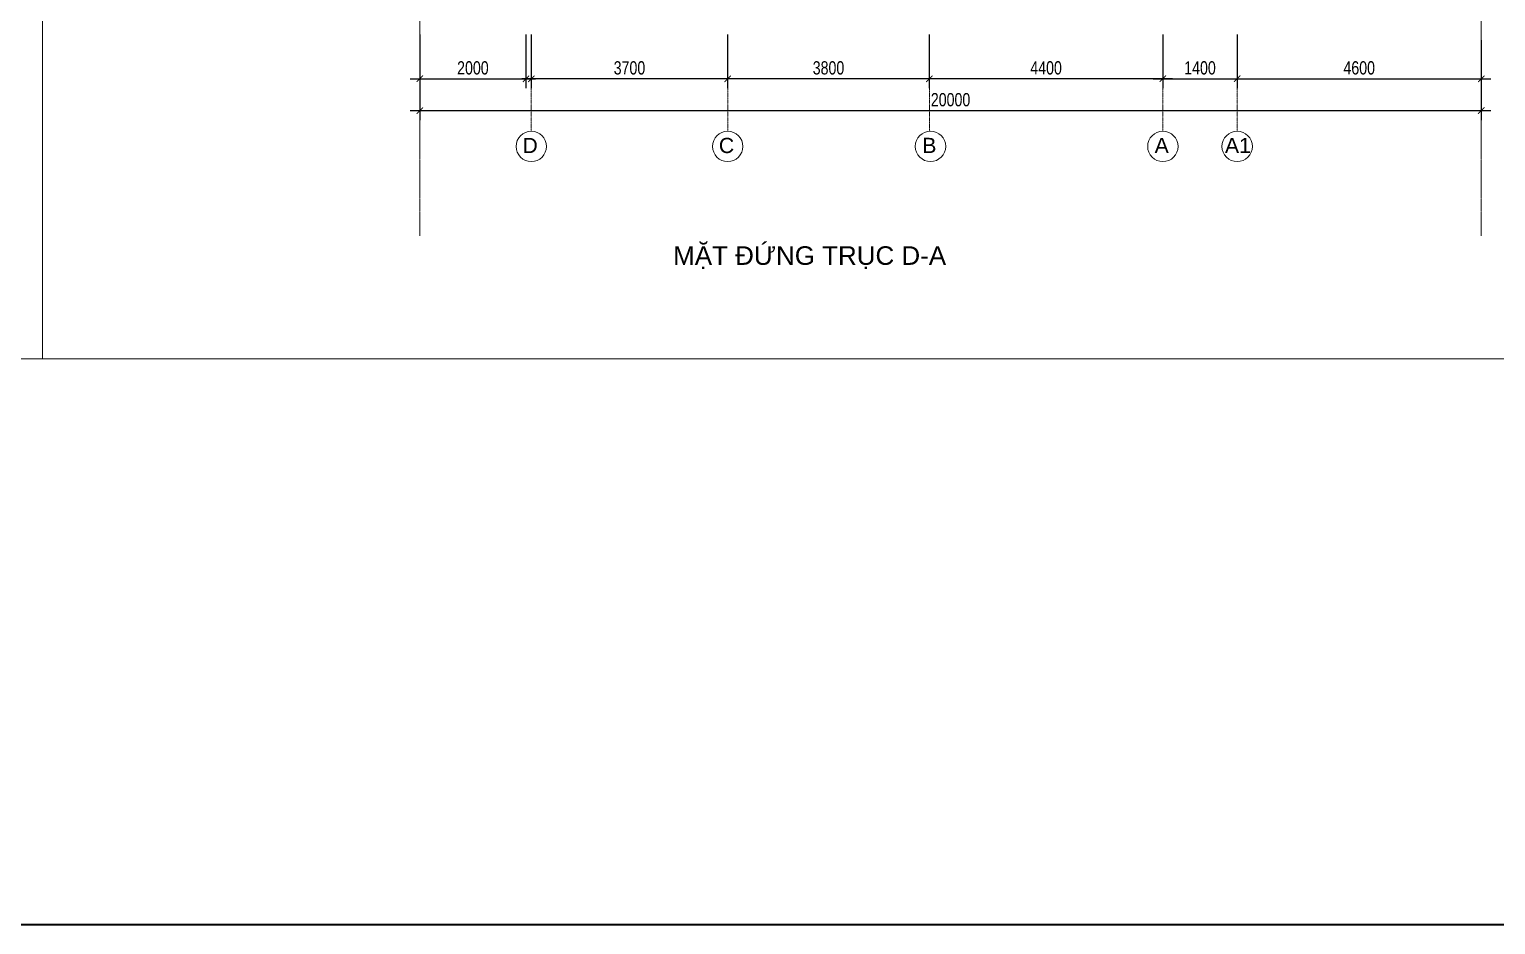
# Model space of a CAD drawing. Header units: millimetres. Extents: x 33748 to 451939, y -263262 to 62681.
# Drawn here: x 273697 to 301326, y -263262 to -246388 of the extents above; entities that cross this region are included whole.
import ezdxf
from ezdxf.enums import TextEntityAlignment as Align

# ---------------------------------------------------------------- set-up
doc = ezdxf.new("R2010")
doc.units = ezdxf.units.MM
doc.header["$PDMODE"] = 98
doc.linetypes.add('CENTER', pattern=[50.8, 31.75, -6.35, 6.35, -6.35])
doc.linetypes.add('HIDDEN', pattern=[0.375, 0.25, -0.125])
doc.layers.get('Defpoints').update_dxf_attribs({"color": 202, "lineweight": 13})
for name, color, linetype, lineweight in [('-CENTER', 143, 'CENTER', 13), ('-CONCRETE', 1, 'Continuous', 35), ('-KH', 143, 'Continuous', 13), ('-RANH GIOI KHU DAT', 12, 'CENTER', 18), ('-TEXT', 7, 'Continuous', 15)]:
    doc.layers.add(name, color=color, linetype=linetype, lineweight=lineweight)
doc.layers.add('12. NET DIM', color=9, linetype='Continuous')
doc.styles.add('1', font='arial.ttf')
doc.styles.add('AVANH', font='', dxfattribs={"width": 0.8})
doc.styles.get("Standard").update_dxf_attribs({"font": 'arial.ttf'})
doc.styles.get('AVANH').set_extended_font_data('.VnAvantH')
doc.dimstyles.new('C_100A3', dxfattribs={"dimscale": 100, "dimtxt": 2.5, "dimasz": 1.2, "dimexe": 1.8, "dimexo": 0, "dimgap": 0.75, "dimtad": 1, "dimdec": 0, "dimzin": 0, "dimdsep": 46, "dimtxsty": 'AVANH', "dimblk": 'ARCHTICK', "dimcen": 0, "dimdle": 1.8, "dimclrd": 256, "dimclre": 256, "dimclrt": 7, "dimadec": 0, "dimazin": 0, "dimtfac": 0.0001, "dimtdec": 0, "dimtix": 1, "dimtmove": 2, "dimatfit": 3, "dimldrblk": 'ARCHTICK', "dimfxl": 1.8, "dimtolj": 1, "dimtzin": 0, "dimarcsym": 0})

# ---------------------------------------------------------------- blocks, each defined once
blk = doc.blocks.new('_ARCHTICK')
at = {"const_width": 0.15}
blk.add_lwpolyline([(-0.5, -0.5), (0.5, 0.5)], dxfattribs=at)
blk = doc.blocks.new('*D1569')
at = {"layer": '12. NET DIM', "lineweight": -2, "transparency": 16777216}
for p, q in [((290655, -246484), (290655, -247500)), ((295055, -246484), (295055, -247500)), ((295235, -247320), (290475, -247320))]:
    blk.add_line(p, q, dxfattribs=at)
at = {"layer": 'Defpoints', "color": 0, "transparency": 16777216}
for p in [(290655, -246484), (295055, -246484), (290655, -247320)]:
    blk.add_point(p, dxfattribs=at)
at = {"layer": '12. NET DIM', "lineweight": -2, "transparency": 16777216, "xscale": 120, "yscale": 120, "zscale": 120, "rotation": 180}
blk.add_blockref('_ARCHTICK', (290655, -247320), dxfattribs=at)
at = {"layer": '12. NET DIM', "lineweight": -2, "transparency": 16777216, "xscale": 120, "yscale": 120, "zscale": 120}
blk.add_blockref('_ARCHTICK', (295055, -247320), dxfattribs=at)
at = {"layer": '12. NET DIM', "color": 7, "transparency": 16777216, "insert": (292855, -247116), "char_height": 250, "attachment_point": 5, "style": 'AVANH'}
blk.add_mtext('\\A1;4400', dxfattribs=at)
blk = doc.blocks.new('*D1570')
at = {"layer": '12. NET DIM', "lineweight": -2, "transparency": 16777216}
for p, q in [((286855, -246484), (286855, -247500)), ((290655, -246484), (290655, -247500)), ((290835, -247320), (286675, -247320))]:
    blk.add_line(p, q, dxfattribs=at)
at = {"layer": 'Defpoints', "color": 0, "transparency": 16777216}
for p in [(286855, -246484), (290655, -246484), (286855, -247320)]:
    blk.add_point(p, dxfattribs=at)
at = {"layer": '12. NET DIM', "lineweight": -2, "transparency": 16777216, "xscale": 120, "yscale": 120, "zscale": 120, "rotation": 180}
blk.add_blockref('_ARCHTICK', (286855, -247320), dxfattribs=at)
at = {"layer": '12. NET DIM', "lineweight": -2, "transparency": 16777216, "xscale": 120, "yscale": 120, "zscale": 120}
blk.add_blockref('_ARCHTICK', (290655, -247320), dxfattribs=at)
at = {"layer": '12. NET DIM', "color": 7, "transparency": 16777216, "insert": (288755, -247116), "char_height": 250, "attachment_point": 5, "style": 'AVANH'}
blk.add_mtext('\\A1;3800', dxfattribs=at)
blk = doc.blocks.new('*D1571')
at = {"layer": '12. NET DIM', "lineweight": -2, "transparency": 16777216}
for p, q in [((283155, -246484), (283155, -247500)), ((286855, -246484), (286855, -247500)), ((287035, -247320), (282975, -247320))]:
    blk.add_line(p, q, dxfattribs=at)
at = {"layer": 'Defpoints', "color": 0, "transparency": 16777216}
for p in [(283155, -246484), (286855, -246484), (283155, -247320)]:
    blk.add_point(p, dxfattribs=at)
at = {"layer": '12. NET DIM', "lineweight": -2, "transparency": 16777216, "xscale": 120, "yscale": 120, "zscale": 120, "rotation": 180}
blk.add_blockref('_ARCHTICK', (283155, -247320), dxfattribs=at)
at = {"layer": '12. NET DIM', "lineweight": -2, "transparency": 16777216, "xscale": 120, "yscale": 120, "zscale": 120}
blk.add_blockref('_ARCHTICK', (286855, -247320), dxfattribs=at)
at = {"layer": '12. NET DIM', "color": 7, "transparency": 16777216, "insert": (285005, -247116), "char_height": 250, "attachment_point": 5, "style": 'AVANH'}
blk.add_mtext('\\A1;3700', dxfattribs=at)
blk = doc.blocks.new('*D1572')
at = {"layer": '12. NET DIM', "lineweight": -2, "transparency": 16777216}
for p, q in [((295055, -246484), (295055, -247500)), ((296455, -246484), (296455, -247500)), ((294875, -247320), (296635, -247320))]:
    blk.add_line(p, q, dxfattribs=at)
at = {"layer": 'Defpoints', "color": 0, "transparency": 16777216}
for p in [(295055, -246484), (296455, -246484), (296455, -247320)]:
    blk.add_point(p, dxfattribs=at)
at = {"layer": '12. NET DIM', "lineweight": -2, "transparency": 16777216, "xscale": 120, "yscale": 120, "zscale": 120, "rotation": 180}
blk.add_blockref('_ARCHTICK', (295055, -247320), dxfattribs=at)
at = {"layer": '12. NET DIM', "lineweight": -2, "transparency": 16777216, "xscale": 120, "yscale": 120, "zscale": 120}
blk.add_blockref('_ARCHTICK', (296455, -247320), dxfattribs=at)
at = {"layer": '12. NET DIM', "color": 7, "transparency": 16777216, "insert": (295755, -247116), "char_height": 250, "attachment_point": 5, "style": 'AVANH'}
blk.add_mtext('\\A1;1400', dxfattribs=at)
blk = doc.blocks.new('*D1573')
at = {"layer": '12. NET DIM', "lineweight": -2, "transparency": 16777216}
for p, q in [((281055, -246484), (281055, -247500)), ((283055, -246484), (283055, -247500)), ((280875, -247320), (283235, -247320))]:
    blk.add_line(p, q, dxfattribs=at)
at = {"layer": 'Defpoints', "color": 0, "transparency": 16777216}
for p in [(281055, -246484), (283055, -246484), (283055, -247320)]:
    blk.add_point(p, dxfattribs=at)
at = {"layer": '12. NET DIM', "lineweight": -2, "transparency": 16777216, "xscale": 120, "yscale": 120, "zscale": 120, "rotation": 180}
blk.add_blockref('_ARCHTICK', (281055, -247320), dxfattribs=at)
at = {"layer": '12. NET DIM', "lineweight": -2, "transparency": 16777216, "xscale": 120, "yscale": 120, "zscale": 120}
blk.add_blockref('_ARCHTICK', (283055, -247320), dxfattribs=at)
at = {"layer": '12. NET DIM', "color": 7, "transparency": 16777216, "insert": (282055, -247116), "char_height": 250, "attachment_point": 5, "style": 'AVANH'}
blk.add_mtext('\\A1;2000', dxfattribs=at)
blk = doc.blocks.new('*D1574')
at = {"layer": '12. NET DIM', "lineweight": -2, "transparency": 16777216}
for p, q in [((281055, -246484), (281055, -248100)), ((301055, -246595), (301055, -248100)), ((280875, -247920), (301235, -247920))]:
    blk.add_line(p, q, dxfattribs=at)
at = {"layer": 'Defpoints', "color": 0, "transparency": 16777216}
for p in [(281055, -246484), (301055, -246595), (301055, -247920)]:
    blk.add_point(p, dxfattribs=at)
at = {"layer": '12. NET DIM', "lineweight": -2, "transparency": 16777216, "xscale": 120, "yscale": 120, "zscale": 120, "rotation": 180}
blk.add_blockref('_ARCHTICK', (281055, -247920), dxfattribs=at)
at = {"layer": '12. NET DIM', "lineweight": -2, "transparency": 16777216, "xscale": 120, "yscale": 120, "zscale": 120}
blk.add_blockref('_ARCHTICK', (301055, -247920), dxfattribs=at)
at = {"layer": '12. NET DIM', "color": 7, "transparency": 16777216, "insert": (291055, -247716), "char_height": 250, "attachment_point": 5, "style": 'AVANH'}
blk.add_mtext('\\A1;20000', dxfattribs=at)
blk = doc.blocks.new('*D1575')
at = {"layer": '12. NET DIM', "lineweight": -2, "transparency": 16777216}
for p, q in [((296455, -246484), (296455, -247500)), ((301055, -246595), (301055, -247500)), ((296275, -247320), (301235, -247320))]:
    blk.add_line(p, q, dxfattribs=at)
at = {"layer": 'Defpoints', "color": 0, "transparency": 16777216}
for p in [(296455, -246484), (301055, -246595), (301055, -247320)]:
    blk.add_point(p, dxfattribs=at)
at = {"layer": '12. NET DIM', "lineweight": -2, "transparency": 16777216, "xscale": 120, "yscale": 120, "zscale": 120, "rotation": 180}
blk.add_blockref('_ARCHTICK', (296455, -247320), dxfattribs=at)
at = {"layer": '12. NET DIM', "lineweight": -2, "transparency": 16777216, "xscale": 120, "yscale": 120, "zscale": 120}
blk.add_blockref('_ARCHTICK', (301055, -247320), dxfattribs=at)
at = {"layer": '12. NET DIM', "color": 7, "transparency": 16777216, "insert": (298755, -247116), "char_height": 250, "attachment_point": 5, "style": 'AVANH'}
blk.add_mtext('\\A1;4600', dxfattribs=at)

msp = doc.modelspace()

# ---------------------------------------------------------------- linework, layer by layer
at = {"layer": '-CENTER', "ltscale": 0.1}
for p, q in [((283155.1, -246483.8), (283155.1, -248308.5)), ((286855.4, -246483.8), (286855.4, -248308.5)), ((290655.4, -246483.8), (290655.4, -248308.5)), ((295055.4, -246483.8), (295055.4, -248308.5)), ((296455.4, -246483.8), (296455.4, -248308.5))]:
    msp.add_line(p, q, dxfattribs=at)
at = {"layer": '-CONCRETE', "color": 1}
msp.add_lwpolyline([(123413.8, -205047.7), (451939.1, -205047.7), (451939.1, -263261.7), (123413.8, -263261.7)], close=True, dxfattribs=at)
at = {"layer": '-KH'}
for centre in [(283155.1, -248594.8), (286855.4, -248594.8), (290677.2, -248594), (295055.4, -248594.8), (296455.4, -248594.8)]:
    msp.add_circle(centre, 286.3, dxfattribs=at)
at = {"layer": '-RANH GIOI KHU DAT', "linetype": 'HIDDEN', "ltscale": 10}
for p, q in [((281055.1, -250282), (281055.1, -231901.7)), ((301055.1, -250282), (301055.1, -231901.7))]:
    msp.add_line(p, q, dxfattribs=at)
at = {"layer": 'Defpoints'}
for points in [[(273947.2, -252596.8), (273947.2, -219332.8), (226907.2, -219332.8), (226907.2, -252596.8)], [(273947.2, -252596.8), (305447.2, -252596.8), (305447.2, -230321.8), (273947.2, -230321.8)]]:
    msp.add_lwpolyline(points, close=True, dxfattribs=at)

# ---------------------------------------------------------------- texts
at = {"layer": '-TEXT', "color": 2, "style": '1'}
for s, height, p in [('D', 286.3, (283133.2, -248576.8)), ('C', 286.3, (286833.5, -248576.8)), ('B', 286.3, (290655.4, -248575.9)), ('A', 286.3, (295033.5, -248576.8)), ('A1', 286.31, (296469.5, -248576.8))]:
    msp.add_text(s, height=height, dxfattribs=at).set_placement(p, align=Align.MIDDLE_CENTER)
at = {"layer": '-TEXT', "color": 4}
msp.add_text('MẶT ĐỨNG TRỤC D-A', height=350, dxfattribs=at).set_placement((288399.9, -250826.8), align=Align.CENTER)

# ---------------------------------------------------------------- dimensions: what is measured, and where the dimension line sits
at = {"layer": '12. NET DIM'}
for base, p2, picture, middle in [((283055.1, -247319.8), (283055.1, -246483.8), '*D1573', (282055.1, -247115.6)), ((301055.1, -247919.8), (301055.1, -246594.7), '*D1574', (291055.1, -247715.6))]:
    dim = msp.add_linear_dim(base=base, p1=(281055.1, -246483.8), p2=p2, dimstyle='C_100A3', dxfattribs=at)
    dim.commit()
    dim.dimension.update_dxf_attribs({"geometry": picture, "text_midpoint": middle})
for base, p1, p2, picture, middle in [((283155.1, -247319.8), (286855.4, -246483.8), (283155.1, -246483.8), '*D1571', (285005.2, -247115.6)), ((286855.4, -247319.8), (290655.4, -246483.8), (286855.4, -246483.8), '*D1570', (288755.4, -247115.6)), ((290655.4, -247319.8), (295055.4, -246483.8), (290655.4, -246483.8), '*D1569', (292855.4, -247115.6)), ((296455.4, -247319.8), (295055.4, -246483.8), (296455.4, -246483.8), '*D1572', (295755.4, -247115.6)), ((301055.1, -247319.8), (296455.4, -246483.8), (301055.1, -246594.7), '*D1575', (298755.2, -247115.6))]:
    dim = msp.add_linear_dim(base=base, p1=p1, p2=p2, angle=180, dimstyle='C_100A3', dxfattribs=at)
    dim.commit()
    dim.dimension.update_dxf_attribs({"geometry": picture, "text_midpoint": middle})

doc.saveas('drawing.dxf')
